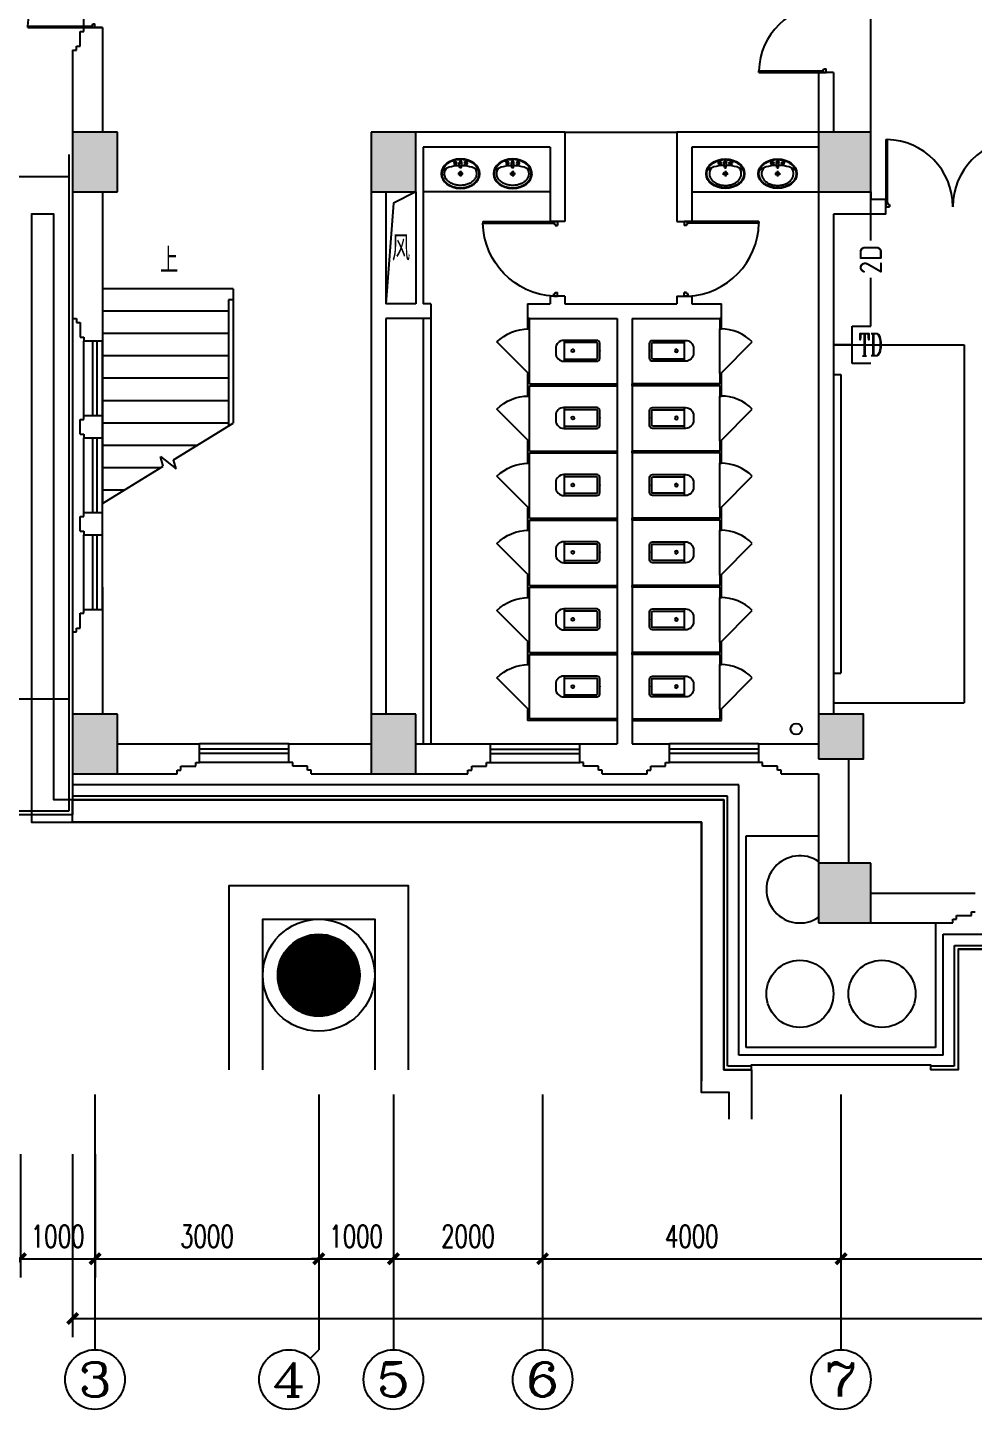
# Model space of a CAD drawing. Extents: x 190999 to 834799, y -200814 to 215286.
# Drawn here: x 328808 to 341487, y 115067 to 133586 of the extents above; entities that cross this region are included whole.
import ezdxf
from ezdxf.enums import TextEntityAlignment as Align

# ---------------------------------------------------------------- set-up
doc = ezdxf.new("R2010")
doc.units = 0
doc.header["$LTSCALE"] = 1000
doc.header["$MEASUREMENT"] = 0
for name, color, linetype in [('00-EQUIP', 3, 'Continuous'), ('00-SIG_TEXT', 7, 'Continuous'), ('00-WIRE-4', 6, 'Continuous'), ('A-卫生间', 250, 'Continuous'), ('A-墙线', 2, 'Continuous'), ('A-外包装修', 250, 'Continuous'), ('A-外窗', 145, 'Continuous'), ('A-家具', 250, 'Continuous'), ('A-门', 167, 'Continuous'), ('AXIS', 3, 'Continuous'), ('AXIS_TEXT', 7, 'Continuous'), ('COLUMN', 2, 'Continuous'), ('DIM_SYMB', 3, 'Continuous'), ('PUB_HATCH', 250, 'Continuous'), ('PUB_TEXT', 7, 'Continuous'), ('STAIR', 5, 'Continuous'), ('屋面排水', 7, 'Continuous'), ('房间名称', 7, 'Continuous'), ('洞口线', 177, 'Continuous'), ('雨水管', 3, 'Continuous')]:
    doc.layers.add(name, color=color, linetype=linetype)
doc.styles.add('-GBCBIGGBENOR', font='GBENOR.shx', dxfattribs={"bigfont": 'GBCBIG.shx'})
doc.styles.add('_COMPLEX', font='COMPLEX.shx', dxfattribs={"width": 0.5})
doc.styles.add('_TCH_AXIS', font='COMPLEX', dxfattribs={"bigfont": 'GBCBIG'})
doc.styles.add('_TCH_DIM', font='SIMPLEX', dxfattribs={"bigfont": 'GBCBIG'})
doc.styles.add('COMPLEX', font='COMPLEX')
doc.styles.add('DIM_FONT', font='SIMPLEX', dxfattribs={"width": 0.7, "bigfont": 'GBCBIG'})
doc.styles.get("Standard").update_dxf_attribs({"font": 'simhei.ttf'})
doc.dimstyles.new('DIMN', dxfattribs={"dimtxt": 300, "dimasz": 100, "dimexe": 250, "dimexo": 300, "dimgap": 150, "dimtad": 1, "dimdec": 0, "dimzin": 0, "dimdsep": 46, "dimtxsty": 'DIM_FONT', "dimblk": 'ARCHTICK', "dimcen": 0.09, "dimclrt": 7, "dimazin": 2, "dimtfac": 1, "dimtdec": 0, "dimtix": 1, "dimtmove": 2, "dimatfit": 3, "dimfxl": 0, "dimtolj": 1, "dimtzin": 0, "dimarcsym": 0})

# ---------------------------------------------------------------- blocks, each defined once
blk = doc.blocks.new('m1800')
at = {"layer": 'A-墙线'}
for p, q in [((-900, -100), (-900, 100)), ((900, -100), (900, 100))]:
    blk.add_line(p, q, dxfattribs=at)
at = {"layer": 'A-门'}
for p, q in [((-900, 900), (-900, 0)), ((-900, 900), (-880, 900)), ((-880, 900), (-880, 50)), ((880, 900), (880, 50)), ((900, 900), (880, 900)), ((900, 900), (900, 0)), ((-900, 50), (-870, 50)), ((-900, 0), (-850, 0)), ((-870, 50), (-870, 30)), ((-870, 30), (-850, 30)), ((-850, 30), (-850, 0)), ((850, 30), (850, 0)), ((870, 30), (850, 30)), ((900, 0), (850, 0)), ((870, 50), (870, 30)), ((900, 50), (870, 50))]:
    blk.add_line(p, q, dxfattribs=at)
for centre, start, end in [((-900, 0), 0, 88.7267), ((900, 0), 91.2733, 180)]:
    blk.add_arc(centre, 900, start, end, dxfattribs=at)
blk = doc.blocks.new('手盆')
at = {"layer": 'A-卫生间'}
for p, q in [((113, 12), (46, 16)), ((160, 0), (235, 0)), ((198, -37), (198, 38)), ((113, -11), (46, -16))]:
    blk.add_line(p, q, dxfattribs=at)
for centre, major_axis, ratio, start_param, end_param in [((198, 0), (0, 259), 0.763797, 3.141593, 9.424778), ((194, 0), (0, 259), 0.413212, 0.351725, 1.519021), ((106, 0), (0, 13.9), 0.9, 3.760941, 5.663837), ((194, 0), (0, 259), 0.413212, 1.620217, 2.789865)]:
    blk.add_ellipse(centre, major_axis=major_axis, ratio=ratio, start_param=start_param, end_param=end_param, dxfattribs=at)
for centre, major_axis in [((46, 0), (0, 15.8)), ((56, 71), (0, 20.6)), ((56, 71), (0, 15.6)), ((198, 0), (0, 23.4)), ((56, -71), (0, 20.6)), ((56, -71), (0, 15.6))]:
    blk.add_ellipse(centre, major_axis=major_axis, ratio=0.9, dxfattribs=at)
for points, knots in [([(198, -249), (204, -249), (211, -249), (228, -246), (239, -243), (260, -236), (270, -231), (290, -218), (299, -211), (317, -194), (325, -185), (340, -164), (347, -153), (360, -129), (365, -116), (374, -90), (378, -76), (383, -48), (385, -34), (387, -5), (387, 9), (385, 38), (383, 52), (377, 80), (373, 94), (364, 120), (358, 133), (345, 156), (338, 167), (323, 187), (314, 197), (296, 213), (287, 220), (267, 232), (257, 237), (236, 244), (225, 247), (204, 249), (193, 249), (171, 247), (161, 245), (140, 237), (129, 232), (110, 221), (100, 213), (82, 197), (74, 188), (58, 168), (51, 157), (38, 133), (32, 121), (23, 95), (19, 81), (13, 53), (11, 39), (9, 10), (9, -4), (10, -33), (12, -47), (18, -75), (21, -89), (30, -115), (36, -128), (48, -152), (55, -163), (70, -184), (78, -193), (96, -210), (105, -218), (125, -230), (135, -235), (156, -243), (167, -246), (184, -249), (191, -249), (198, -249)], [0, 0, 0, 0, 0.105369, 0.105369, 0.278747, 0.278747, 0.452125, 0.452125, 0.625504, 0.625504, 0.798882, 0.798882, 0.97226, 0.97226, 1.145639, 1.145639, 1.319017, 1.319017, 1.492395, 1.492395, 1.665774, 1.665774, 1.839152, 1.839152, 2.01253, 2.01253, 2.185909, 2.185909, 2.359287, 2.359287, 2.532665, 2.532665, 2.706044, 2.706044, 2.879422, 2.879422, 3.0528, 3.0528, 3.226179, 3.226179, 3.399557, 3.399557, 3.572935, 3.572935, 3.746313, 3.746313, 3.919692, 3.919692, 4.09307, 4.09307, 4.266448, 4.266448, 4.439827, 4.439827, 4.613205, 4.613205, 4.786583, 4.786583, 4.959962, 4.959962, 5.13334, 5.13334, 5.306718, 5.306718, 5.480097, 5.480097, 5.653475, 5.653475, 5.826853, 5.826853, 6.000232, 6.000232, 6.17361, 6.17361, 6.283185, 6.283185, 6.283185, 6.283185]), ([(119, -185), (121, -187), (123, -188), (130, -193), (135, -196), (146, -202), (152, -205), (163, -209), (169, -210), (180, -213), (186, -214), (194, -214), (196, -214), (198, -214), (204, -214), (209, -214), (222, -212), (229, -210), (241, -206), (245, -204), (254, -200), (259, -197), (269, -191), (275, -187), (286, -178), (291, -173), (300, -162), (304, -158), (314, -145), (319, -137), (327, -123), (329, -118), (334, -107), (336, -101), (341, -89), (343, -83), (346, -71), (348, -64), (351, -49), (352, -40), (354, -22), (355, -13), (355, 5), (355, 14), (354, 32), (352, 41), (349, 58), (348, 66), (343, 81), (341, 89), (335, 104), (332, 111), (326, 125), (322, 132), (314, 144), (310, 150), (301, 162), (296, 167), (287, 177), (281, 181), (272, 189), (267, 192), (256, 199), (250, 202), (238, 207), (233, 209), (223, 211), (217, 212), (205, 214), (198, 214), (186, 213), (181, 213), (171, 211), (166, 210), (151, 205), (141, 200), (128, 191), (123, 188), (119, 185)], [5.740897, 5.740897, 5.740897, 5.740897, 5.780874, 5.780874, 5.896829, 5.896829, 6.012784, 6.012784, 6.128739, 6.128739, 6.240697, 6.240697, 6.283185, 6.283185, 6.283185, 6.399826, 6.399826, 6.5409, 6.5409, 6.634, 6.634, 6.7271, 6.7271, 6.852188, 6.852188, 6.977276, 6.977276, 7.077377, 7.077377, 7.229977, 7.229977, 7.317389, 7.317389, 7.404801, 7.404801, 7.497094, 7.497094, 7.589386, 7.589386, 7.712334, 7.712334, 7.835281, 7.835281, 7.958228, 7.958228, 8.081175, 8.081175, 8.194983, 8.194983, 8.30879, 8.30879, 8.422598, 8.422598, 8.537599, 8.537599, 8.6526, 8.6526, 8.767602, 8.767602, 8.884432, 8.884432, 8.982435, 8.982435, 9.119467, 9.119467, 9.224191, 9.224191, 9.328914, 9.328914, 9.470087, 9.470087, 9.571187, 9.571187, 9.672288, 9.672288, 9.874489, 9.874489, 9.967059, 9.967059, 9.967059, 9.967059])]:
    blk.add_open_spline(points, degree=3, knots=knots, dxfattribs=at)
blk.add_point((46, 0), dxfattribs=at)
blk = doc.blocks.new('m1000')
at = {"layer": 'A-墙线'}
for p, q in [((0, 0), (0, 200)), ((1000, 0), (1000, 200))]:
    blk.add_line(p, q, dxfattribs=at)
at = {"layer": 'A-门'}
for p, q in [((0, 1100), (0, 100)), ((0, 1100), (20, 1100)), ((20, 1100), (20, 150)), ((0, 150), (30, 150)), ((0, 100), (50, 100)), ((30, 150), (30, 130)), ((30, 130), (50, 130)), ((50, 130), (50, 100)), ((950, 130), (950, 100)), ((970, 130), (950, 130)), ((1000, 100), (950, 100)), ((970, 150), (970, 130)), ((1000, 150), (970, 150)), ((1000, 150), (1000, 100))]:
    blk.add_line(p, q, dxfattribs=at)
blk.add_arc((0, 100), 1000, 2.866, 88.854, dxfattribs=at)
blk = doc.blocks.new('_ArchTick')
at = {"const_width": 0.5}
blk.add_lwpolyline([(-0.7, -0.7), (0.7, 0.7)], dxfattribs=at)
blk = doc.blocks.new('*D112')
at = {"layer": 'AXIS', "color": 0, "lineweight": -2}
for p, q in [((328711, 118486), (328711, 116836)), ((329712, 118486), (329712, 116836)), ((328711, 117086), (329712, 117086))]:
    blk.add_line(p, q, dxfattribs=at)
at = {"layer": 'Defpoints', "color": 0}
for p in [(328711, 118786), (329712, 118786), (329712, 117086)]:
    blk.add_point(p, dxfattribs=at)
at = {"layer": 'AXIS', "color": 0, "lineweight": -2, "xscale": 100, "yscale": 100, "zscale": 100, "rotation": 180}
blk.add_blockref('_ArchTick', (328711, 117086), dxfattribs=at)
at = {"layer": 'AXIS', "color": 0, "lineweight": -2, "xscale": 100, "yscale": 100, "zscale": 100}
blk.add_blockref('_ArchTick', (329712, 117086), dxfattribs=at)
at = {"layer": 'AXIS', "color": 7, "insert": (329211, 117386), "char_height": 300, "attachment_point": 5, "style": 'DIM_FONT'}
blk.add_mtext('\\A1;1000', dxfattribs=at)
blk = doc.blocks.new('*D113')
at = {"layer": 'AXIS', "color": 0, "lineweight": -2}
for p, q in [((329712, 118486), (329712, 116836)), ((332712, 118486), (332712, 116836)), ((329712, 117086), (332712, 117086))]:
    blk.add_line(p, q, dxfattribs=at)
at = {"layer": 'Defpoints', "color": 0}
for p in [(329712, 118786), (332712, 118786), (332712, 117086)]:
    blk.add_point(p, dxfattribs=at)
at = {"layer": 'AXIS', "color": 0, "lineweight": -2, "xscale": 100, "yscale": 100, "zscale": 100, "rotation": 180}
blk.add_blockref('_ArchTick', (329712, 117086), dxfattribs=at)
at = {"layer": 'AXIS', "color": 0, "lineweight": -2, "xscale": 100, "yscale": 100, "zscale": 100}
blk.add_blockref('_ArchTick', (332712, 117086), dxfattribs=at)
at = {"layer": 'AXIS', "color": 7, "insert": (331212, 117386), "char_height": 300, "attachment_point": 5, "style": 'DIM_FONT'}
blk.add_mtext('\\A1;3000', dxfattribs=at)
blk = doc.blocks.new('*D114')
at = {"layer": 'AXIS', "color": 0, "lineweight": -2}
for p, q in [((332712, 118486), (332712, 116836)), ((333712, 118486), (333712, 116836)), ((332712, 117086), (332612, 117086)), ((332712, 117086), (333712, 117086)), ((333712, 117086), (333812, 117086))]:
    blk.add_line(p, q, dxfattribs=at)
at = {"layer": 'Defpoints', "color": 0}
for p in [(332712, 118786), (333712, 118786), (333712, 117086)]:
    blk.add_point(p, dxfattribs=at)
at = {"layer": 'AXIS', "color": 0, "lineweight": -2, "xscale": 100, "yscale": 100, "zscale": 100}
blk.add_blockref('_ArchTick', (332712, 117086), dxfattribs=at)
at = {"layer": 'AXIS', "color": 0, "lineweight": -2, "xscale": 100, "yscale": 100, "zscale": 100, "rotation": 180}
blk.add_blockref('_ArchTick', (333712, 117086), dxfattribs=at)
at = {"layer": 'AXIS', "color": 7, "insert": (333212, 117386), "char_height": 300, "attachment_point": 5, "style": 'DIM_FONT'}
blk.add_mtext('\\A1;1000', dxfattribs=at)
blk = doc.blocks.new('*D115')
at = {"layer": 'AXIS', "color": 0, "lineweight": -2}
for p, q in [((333712, 118486), (333712, 116836)), ((335712, 118486), (335712, 116836)), ((333712, 117086), (335712, 117086))]:
    blk.add_line(p, q, dxfattribs=at)
at = {"layer": 'Defpoints', "color": 0}
for p in [(333712, 118786), (335712, 118786), (335712, 117086)]:
    blk.add_point(p, dxfattribs=at)
at = {"layer": 'AXIS', "color": 0, "lineweight": -2, "xscale": 100, "yscale": 100, "zscale": 100, "rotation": 180}
blk.add_blockref('_ArchTick', (333712, 117086), dxfattribs=at)
at = {"layer": 'AXIS', "color": 0, "lineweight": -2, "xscale": 100, "yscale": 100, "zscale": 100}
blk.add_blockref('_ArchTick', (335712, 117086), dxfattribs=at)
at = {"layer": 'AXIS', "color": 7, "insert": (334712, 117386), "char_height": 300, "attachment_point": 5, "style": 'DIM_FONT'}
blk.add_mtext('\\A1;2000', dxfattribs=at)
blk = doc.blocks.new('*D116')
at = {"layer": 'AXIS', "color": 0, "lineweight": -2}
for p, q in [((335712, 118486), (335712, 116836)), ((339712, 118486), (339712, 116836)), ((335712, 117086), (339712, 117086))]:
    blk.add_line(p, q, dxfattribs=at)
at = {"layer": 'Defpoints', "color": 0}
for p in [(335712, 118786), (339712, 118786), (339712, 117086)]:
    blk.add_point(p, dxfattribs=at)
at = {"layer": 'AXIS', "color": 0, "lineweight": -2, "xscale": 100, "yscale": 100, "zscale": 100, "rotation": 180}
blk.add_blockref('_ArchTick', (335712, 117086), dxfattribs=at)
at = {"layer": 'AXIS', "color": 0, "lineweight": -2, "xscale": 100, "yscale": 100, "zscale": 100}
blk.add_blockref('_ArchTick', (339712, 117086), dxfattribs=at)
at = {"layer": 'AXIS', "color": 7, "insert": (337712, 117386), "char_height": 300, "attachment_point": 5, "style": 'DIM_FONT'}
blk.add_mtext('\\A1;4000', dxfattribs=at)
blk = doc.blocks.new('*D117')
at = {"layer": 'AXIS', "color": 0, "lineweight": -2}
for p, q in [((339712, 118486), (339712, 116836)), ((347712, 118486), (347712, 116836)), ((339712, 117086), (347712, 117086))]:
    blk.add_line(p, q, dxfattribs=at)
at = {"layer": 'Defpoints', "color": 0}
for p in [(339712, 118786), (347712, 118786), (347712, 117086)]:
    blk.add_point(p, dxfattribs=at)
at = {"layer": 'AXIS', "color": 0, "lineweight": -2, "xscale": 100, "yscale": 100, "zscale": 100, "rotation": 180}
blk.add_blockref('_ArchTick', (339712, 117086), dxfattribs=at)
at = {"layer": 'AXIS', "color": 0, "lineweight": -2, "xscale": 100, "yscale": 100, "zscale": 100}
blk.add_blockref('_ArchTick', (347712, 117086), dxfattribs=at)
at = {"layer": 'AXIS', "color": 7, "insert": (343712, 117386), "char_height": 300, "attachment_point": 5, "style": 'DIM_FONT'}
blk.add_mtext('\\A1;8000', dxfattribs=at)
blk = doc.blocks.new('*D126')
at = {"layer": 'AXIS', "color": 0, "lineweight": -2}
for p, q in [((329412, 118486), (329412, 116036)), ((402712, 118486), (402712, 116036)), ((329412, 116286), (402712, 116286))]:
    blk.add_line(p, q, dxfattribs=at)
at = {"layer": 'Defpoints', "color": 0}
for p in [(329412, 118786), (402712, 118786), (402712, 116286)]:
    blk.add_point(p, dxfattribs=at)
at = {"layer": 'AXIS', "color": 0, "lineweight": -2, "xscale": 100, "yscale": 100, "zscale": 100, "rotation": 180}
blk.add_blockref('_ArchTick', (329412, 116286), dxfattribs=at)
at = {"layer": 'AXIS', "color": 0, "lineweight": -2, "xscale": 100, "yscale": 100, "zscale": 100}
blk.add_blockref('_ArchTick', (402712, 116286), dxfattribs=at)
at = {"layer": 'AXIS', "color": 7, "insert": (366062, 116586), "char_height": 300, "attachment_point": 5, "style": 'DIM_FONT'}
blk.add_mtext('\\A1;73300', dxfattribs=at)
blk = doc.blocks.new('_YZH')
blk.add_circle((0, 0), 0.5)
at = {"layer": 'PUB_HATCH', "const_width": 0.5}
blk.add_lwpolyline([(-0.25, 0, 1), (0.25, 0, 1)], format="xyb", close=True, dxfattribs=at)
blk = doc.blocks.new('_FZH')
blk.add_lwpolyline([(-0.5, -0.5), (0.5, -0.5), (0.5, 0.5), (-0.5, 0.5)], close=True)
at = {"layer": 'PUB_HATCH'}
blk.add_solid([(-0.5, -0.5), (0.5, -0.5), (-0.5, 0.5), (0.5, 0.5)], dxfattribs=at)
blk = doc.blocks.new('_AXISO')
blk.add_circle((0, 0), 0.5)
at = {"layer": 'AXIS_TEXT', "style": 'COMPLEX', "width": 1.041667}
blk.add_attdef('A', text='', height=0.56, dxfattribs=at).set_placement((-0.25, -0.28), (0.25, -0.28), align=Align.FIT)
blk = doc.blocks.new('$lvtry$00000200')
for p, q in [((-140, -40, 0), (-140, -480, 0)), ((-110, -40, 0), (-110, -470, 0)), ((100, 0, 0), (-100, 0, 0)), ((100, -30, 0), (-100, -30, 0)), ((110, -470, 0), (110, -40, 0)), ((140, -480, 0), (140, -40, 0)), ((140, -470, 0), (-140, -470, 0)), ((-30, -590, 0), (30, -590, 0))]:
    blk.add_line(p, q)
blk.add_circle((0, -359, 0), 20)
for centre, radius, start, end in [((-100, -40, 0), 40, 90, 180), ((-100, -40, 0), 10, 90, 180), ((100, -40, 0), 40, 0, 90), ((100, -40, 0), 10, 0, 90), ((-30, -480, 0), 110, 180, 270), ((30, -480, 0), 110, 270, 0)]:
    blk.add_arc(centre, radius, start, end)
blk.add_point((0, 0))
blk = doc.blocks.new('$DorLib2D$00000114')
at = {"color": 0}
blk.add_line((0.5, 0), (-0.207, 0.707), dxfattribs=at)
blk.add_arc((0.5, 0), 1, 135, 180, dxfattribs=at)
blk = doc.blocks.new('_LINKPT1')
at = {"color": 0}
blk.add_line((0, 0), (0, 0), dxfattribs=at)
blk = doc.blocks.new('IO37IMB6')
for p, q in [((-0.5, 0.499), (-0.5, 0.999)), ((0.5, 0.999), (0.5, 0.499)), ((0.5, 0.499), (-0.5, 0.499)), ((0, 0.5), (0, 0))]:
    blk.add_line(p, q)
at = {"xscale": 0.002, "yscale": 0.002, "zscale": 0.002}
for p in [(0, 1.384), (-0.5, 0.499), (0.5, 0.499), (0, 0)]:
    blk.add_blockref('_LINKPT1', p, dxfattribs=at)
at = {"style": '_COMPLEX', "width": 0.6, "flags": 8}
blk.add_attdef('$TEXT$', text='', height=0.6, dxfattribs=at).set_placement((0, 1), align=Align.MIDDLE_CENTER)
at = {"flags": 9}
blk.add_attdef('A', (0, 0), '', height=0.00002, dxfattribs=at)

msp = doc.modelspace()

# ---------------------------------------------------------------- hatches: boundary and pattern name
at = {"layer": 'PUB_HATCH'}
for points in [[(330011.6, 131386.5), (330011.6, 132186.5), (329411.6, 132186.5), (329411.6, 131386.5)], [(334011.6, 131386.5), (334011.6, 132186.5), (333411.6, 132186.5), (333411.6, 131386.5)], [(340111.6, 131386.5), (340111.6, 132186.5), (339411.6, 132186.5), (339411.6, 131386.5)], [(330011.6, 123586.5), (330011.6, 124386.5), (329411.6, 124386.5), (329411.6, 123586.5)], [(334011.6, 123586.5), (334011.6, 124386.5), (333411.6, 124386.5), (333411.6, 123586.5)], [(340111.6, 121586.5), (340111.6, 122386.5), (339411.6, 122386.5), (339411.6, 121586.5)]]:
    msp.add_hatch(color=256, dxfattribs=at).paths.add_polyline_path(points)

# ---------------------------------------------------------------- linework, layer by layer
at = {"layer": '00-WIRE-4'}
for p, q in [((340111.1, 130732.1), (340111.1, 135186.5)), ((340111.1, 129586.5), (340111.1, 130231.5))]:
    msp.add_line(p, q, dxfattribs=at)
at = {"layer": 'A-卫生间'}
for p, q in [((336011.6, 132186.5), (337511.6, 132186.5)), ((335811.6, 131386.5), (334111.6, 131386.5)), ((337711.6, 131386.5), (339411.6, 131386.5)), ((334111.6, 129686.5), (334111.6, 123986.5)), ((334211.6, 129686.5), (334211.6, 123986.5)), ((335511.6, 129686.5), (335511.6, 129549)), ((335536.6, 129686.5), (335511.6, 129686.5)), ((335536.6, 129549), (335536.6, 129686.5)), ((338086.6, 129686.5), (338086.6, 129549)), ((338111.6, 129686.5), (338086.6, 129686.5)), ((338111.6, 129549), (338111.6, 129686.5)), ((335511.6, 129549), (335536.6, 129549)), ((338086.6, 129549), (338111.6, 129549)), ((335536.6, 128949), (335511.6, 128949)), ((335511.6, 128949), (335511.6, 128786.5)), ((335536.6, 128811.5), (335536.6, 128949)), ((338111.6, 128949), (338086.6, 128949)), ((338086.6, 128949), (338086.6, 128811.5)), ((338111.6, 128786.5), (338111.6, 128949)), ((335511.6, 128786.5), (335511.6, 128649)), ((335536.6, 128811.5), (336711.6, 128811.5)), ((335536.6, 128649), (335536.6, 128786.5)), ((335536.6, 128786.5), (336711.6, 128786.5)), ((336711.6, 128811.5), (336711.6, 128786.5)), ((338086.6, 128811.5), (336911.6, 128811.5)), ((336911.6, 128786.5), (336911.6, 128811.5)), ((338086.6, 128786.5), (336911.6, 128786.5)), ((338086.6, 128786.5), (338086.6, 128649)), ((338111.6, 128649), (338111.6, 128786.5)), ((335511.6, 128649), (335536.6, 128649)), ((338086.6, 128649), (338111.6, 128649)), ((335536.6, 128049), (335511.6, 128049)), ((335511.6, 128049), (335511.6, 127886.5)), ((335536.6, 127911.5), (335536.6, 128049)), ((338111.6, 128049), (338086.6, 128049)), ((338086.6, 128049), (338086.6, 127911.5)), ((338111.6, 127886.5), (338111.6, 128049)), ((335511.6, 127886.5), (335511.6, 127749)), ((335536.6, 127911.5), (336711.6, 127911.5)), ((335536.6, 127749), (335536.6, 127886.5)), ((335536.6, 127886.5), (336711.6, 127886.5)), ((336711.6, 127911.5), (336711.6, 127886.5)), ((338086.6, 127911.5), (336911.6, 127911.5)), ((336911.6, 127886.5), (336911.6, 127911.5)), ((338086.6, 127886.5), (336911.6, 127886.5)), ((338086.6, 127886.5), (338086.6, 127749)), ((338111.6, 127749), (338111.6, 127886.5)), ((335511.6, 127749), (335536.6, 127749)), ((338086.6, 127749), (338111.6, 127749)), ((335536.6, 127149), (335511.6, 127149)), ((335511.6, 127149), (335511.6, 126986.5)), ((335536.6, 127011.5), (335536.6, 127149)), ((338111.6, 127149), (338086.6, 127149)), ((338086.6, 127149), (338086.6, 127011.5)), ((338111.6, 126986.5), (338111.6, 127149)), ((335511.6, 126986.5), (335511.6, 126849)), ((335536.6, 127011.5), (336711.6, 127011.5)), ((335536.6, 126986.5), (336711.6, 126986.5)), ((335536.6, 126849), (335536.6, 126986.5)), ((336711.6, 127011.5), (336711.6, 126986.5)), ((338086.6, 127011.5), (336911.6, 127011.5)), ((336911.6, 126986.5), (336911.6, 127011.5)), ((338086.6, 126986.5), (336911.6, 126986.5)), ((338086.6, 126986.5), (338086.6, 126849)), ((338111.6, 126849), (338111.6, 126986.5)), ((335511.6, 126849), (335536.6, 126849)), ((338086.6, 126849), (338111.6, 126849)), ((335536.6, 126249), (335511.6, 126249)), ((335511.6, 126249), (335511.6, 126086.5)), ((335536.6, 126111.5), (335536.6, 126249)), ((338111.6, 126249), (338086.6, 126249)), ((338086.6, 126249), (338086.6, 126111.5)), ((338111.6, 126086.5), (338111.6, 126249)), ((335511.6, 126086.5), (335511.6, 125949)), ((335511.6, 125949), (335536.6, 125949)), ((335536.6, 126111.5), (336711.6, 126111.5)), ((335536.6, 126086.5), (336711.6, 126086.5)), ((335536.6, 125949), (335536.6, 126086.5)), ((336711.6, 126111.5), (336711.6, 126086.5)), ((338086.6, 126111.5), (336911.6, 126111.5)), ((336911.6, 126086.5), (336911.6, 126111.5)), ((338086.6, 126086.5), (336911.6, 126086.5)), ((338086.6, 126086.5), (338086.6, 125949)), ((338086.6, 125949), (338111.6, 125949)), ((338111.6, 125949), (338111.6, 126086.5)), ((335536.6, 125349), (335511.6, 125349)), ((335511.6, 125349), (335511.6, 125186.5)), ((335536.6, 125211.5), (335536.6, 125349)), ((335536.6, 125211.5), (336711.6, 125211.5)), ((336711.6, 125211.5), (336711.6, 125186.5)), ((338086.6, 125211.5), (336911.6, 125211.5)), ((336911.6, 125186.5), (336911.6, 125211.5)), ((338111.6, 125349), (338086.6, 125349)), ((338086.6, 125349), (338086.6, 125211.5)), ((338111.6, 125186.5), (338111.6, 125349)), ((335511.6, 125186.5), (335511.6, 125049)), ((335511.6, 125049), (335536.6, 125049)), ((335536.6, 125049), (335536.6, 125186.5)), ((335536.6, 125186.5), (336711.6, 125186.5)), ((338086.6, 125186.5), (336911.6, 125186.5)), ((338086.6, 125186.5), (338086.6, 125049)), ((338086.6, 125049), (338111.6, 125049)), ((338111.6, 125049), (338111.6, 125186.5)), ((335536.6, 124449), (335511.6, 124449)), ((335511.6, 124449), (335511.6, 124299)), ((335536.6, 124324), (335536.6, 124449)), ((338111.6, 124449), (338086.6, 124449)), ((338086.6, 124449), (338086.6, 124324)), ((338111.6, 124299), (338111.6, 124449)), ((336711.6, 124299), (335511.6, 124299)), ((336711.6, 124324), (335536.6, 124324)), ((336711.6, 124299), (336711.6, 124324)), ((336911.6, 124324), (338086.6, 124324)), ((336911.6, 124324), (336911.6, 124299)), ((336911.6, 124299), (338111.6, 124299))]:
    msp.add_line(p, q, dxfattribs=at)
at = {"layer": 'A-墙线'}
for p, q in [((329511.6, 133536.5), (329561.6, 133536.5)), ((329511.6, 133336.5), (329511.6, 133536.5)), ((329561.6, 133536.5), (329561.6, 133586.5)), ((329561.6, 133586.5), (329811.6, 133586.5)), ((329811.6, 133586.5), (329811.6, 132186.5)), ((329411.6, 133286.5), (329411.6, 132186.5)), ((329411.6, 133286.5), (329461.6, 133286.5)), ((329461.6, 133336.5), (329511.6, 133336.5)), ((329461.6, 133286.5), (329461.6, 133336.5)), ((339411.6, 132986.3), (339411.6, 132186.5)), ((339611.6, 132986.3), (339611.6, 132186.5)), ((336011.6, 132186.5), (334011.6, 132186.5)), ((336011.6, 132186.5), (336011.6, 130986.5)), ((337511.6, 132186.5), (337511.6, 130986.5)), ((339411.6, 132186.5), (337511.6, 132186.5)), ((335811.6, 131986.5), (334111.6, 131986.5)), ((334111.6, 131986.5), (334111.6, 129886.5)), ((335811.6, 131986.5), (335811.6, 130986.5)), ((337711.6, 131986.5), (337711.6, 130986.5)), ((339411.6, 131986.5), (337711.6, 131986.5)), ((329411.6, 131486.5), (329411.6, 129686.5)), ((329811.6, 131386.5), (329811.6, 129386.5)), ((333411.6, 131386.5), (333411.6, 124386.5)), ((333611.6, 131386.5), (333611.6, 129886.5)), ((334011.6, 131386.5), (334011.6, 129886.5)), ((339411.6, 131386.5), (339411.6, 124086.5)), ((340111.6, 131386.5), (340111.6, 131286.5)), ((340111.6, 131286.5), (340311.6, 131286.5)), ((339611.6, 131086.5), (339611.6, 124386.5)), ((340311.6, 131086.5), (339611.6, 131086.5)), ((334011.6, 129886.5), (333611.6, 129886.5)), ((334211.6, 129886.5), (334111.6, 129886.5)), ((334211.6, 129886.5), (334211.6, 129686.5)), ((335511.6, 129886.5), (335511.6, 129686.5)), ((335511.6, 129886.5), (335811.6, 129886.5)), ((335811.6, 129986.5), (335811.6, 129886.5)), ((336011.6, 129986.5), (336011.6, 129886.5)), ((336011.6, 129886.5), (337511.6, 129886.5)), ((337511.6, 129986.5), (337511.6, 129886.5)), ((337711.6, 129986.5), (337711.6, 129886.5)), ((337711.6, 129886.5), (338111.6, 129886.5)), ((338111.6, 129686.5), (338111.6, 129886.5)), ((329411.6, 129686.5), (329461.6, 129686.5)), ((329461.6, 129686.5), (329461.6, 129636.5)), ((329461.6, 129636.5), (329511.6, 129636.5)), ((329511.6, 129636.5), (329511.6, 129436.5)), ((333611.6, 129686.5), (333611.6, 124386.5)), ((334211.6, 129686.5), (333611.6, 129686.5)), ((335511.6, 129686.5), (336711.6, 129686.5)), ((336711.6, 129686.5), (336711.6, 123986.5)), ((336911.6, 129686.5), (336911.6, 123986.5)), ((336911.6, 129686.5), (338111.6, 129686.5)), ((329511.6, 129436.5), (329561.6, 129436.5)), ((329561.6, 129436.5), (329561.6, 129386.5)), ((329561.6, 129386.5), (329811.6, 129386.5)), ((329561.6, 128336.5), (329561.6, 128386.5)), ((329561.6, 128386.5), (329811.6, 128386.5)), ((329811.6, 128086.5), (329811.6, 128386.5)), ((329511.6, 128136.5), (329511.6, 128336.5)), ((329511.6, 128336.5), (329561.6, 128336.5)), ((329511.6, 128136.5), (329561.6, 128136.5)), ((329561.6, 128136.5), (329561.6, 128086.5)), ((329561.6, 128086.5), (329811.6, 128086.5)), ((329561.6, 127036.5), (329561.6, 127086.5)), ((329561.6, 127086.5), (329811.6, 127086.5)), ((329811.6, 126786.5), (329811.6, 127086.5)), ((329511.6, 126836.5), (329511.6, 127036.5)), ((329511.6, 127036.5), (329561.6, 127036.5)), ((329511.6, 126836.5), (329561.6, 126836.5)), ((329561.6, 126836.5), (329561.6, 126786.5)), ((329561.6, 126786.5), (329811.6, 126786.5)), ((329811.6, 126086.5), (329811.6, 124386.5)), ((329561.6, 125736.5), (329561.6, 125786.5)), ((329561.6, 125786.5), (329811.6, 125786.5)), ((329511.6, 125736.5), (329561.6, 125736.5)), ((329511.6, 125536.5), (329511.6, 125736.5)), ((329411.6, 125486.5), (329411.6, 124386.5)), ((329411.6, 125486.5), (329461.6, 125486.5)), ((329461.6, 125536.5), (329511.6, 125536.5)), ((329461.6, 125486.5), (329461.6, 125536.5)), ((330011.6, 123986.5), (331111.6, 123986.5)), ((331111.6, 123736.5), (331111.6, 123986.5)), ((332311.6, 123986.5), (333411.6, 123986.5)), ((332311.6, 123736.5), (332311.6, 123986.5)), ((334011.6, 123986.5), (335011.6, 123986.5)), ((335011.6, 123736.5), (335011.6, 123986.5)), ((336211.6, 123986.5), (336711.6, 123986.5)), ((336211.6, 123736.5), (336211.6, 123986.5)), ((336911.6, 123986.5), (337411.6, 123986.5)), ((337411.6, 123736.5), (337411.6, 123986.5)), ((338611.6, 123736.5), (338611.6, 123986.5)), ((338611.6, 123986.5), (339411.6, 123986.5)), ((331061.6, 123736.5), (331111.6, 123736.5)), ((331061.6, 123686.5), (331061.6, 123736.5)), ((332361.6, 123736.5), (332311.6, 123736.5)), ((332361.6, 123686.5), (332361.6, 123736.5)), ((334961.6, 123736.5), (335011.6, 123736.5)), ((334961.6, 123686.5), (334961.6, 123736.5)), ((336261.6, 123736.5), (336211.6, 123736.5)), ((336261.6, 123686.5), (336261.6, 123736.5)), ((337361.6, 123736.5), (337411.6, 123736.5)), ((337361.6, 123686.5), (337361.6, 123736.5)), ((338661.6, 123736.5), (338611.6, 123736.5)), ((338661.6, 123686.5), (338661.6, 123736.5)), ((339811.6, 123786.5), (339811.6, 122386.5)), ((330011.6, 123586.5), (330811.6, 123586.5)), ((330811.6, 123586.5), (330811.6, 123636.5)), ((330811.6, 123636.5), (330861.6, 123636.5)), ((330861.6, 123636.5), (330861.6, 123686.5)), ((330861.6, 123686.5), (331061.6, 123686.5)), ((332561.6, 123686.5), (332361.6, 123686.5)), ((332561.6, 123636.5), (332561.6, 123686.5)), ((332611.6, 123636.5), (332561.6, 123636.5)), ((332611.6, 123586.5), (332611.6, 123636.5)), ((332611.6, 123586.5), (333411.6, 123586.5)), ((334011.6, 123586.5), (334711.6, 123586.5)), ((334711.6, 123586.5), (334711.6, 123636.5)), ((334711.6, 123636.5), (334761.6, 123636.5)), ((334761.6, 123636.5), (334761.6, 123686.5)), ((334761.6, 123686.5), (334961.6, 123686.5)), ((336461.6, 123686.5), (336261.6, 123686.5)), ((336461.6, 123636.5), (336461.6, 123686.5)), ((336511.6, 123636.5), (336461.6, 123636.5)), ((336511.6, 123586.5), (336511.6, 123636.5)), ((336511.6, 123586.5), (337111.6, 123586.5)), ((337111.6, 123586.5), (337111.6, 123636.5)), ((337111.6, 123636.5), (337161.6, 123636.5)), ((337161.6, 123636.5), (337161.6, 123686.5)), ((337161.6, 123686.5), (337361.6, 123686.5)), ((338861.6, 123686.5), (338661.6, 123686.5)), ((338861.6, 123636.5), (338861.6, 123686.5)), ((338911.6, 123636.5), (338861.6, 123636.5)), ((338911.6, 123586.5), (338911.6, 123636.5)), ((338911.6, 123586.5), (339411.6, 123586.5)), ((339411.6, 123586.5), (339411.6, 122386.5)), ((340111.6, 121986.5), (341511.6, 121986.5)), ((341261.6, 121636.5), (341261.6, 121686.5)), ((341261.6, 121686.5), (341461.6, 121686.5)), ((341461.6, 121736.5), (341511.6, 121736.5)), ((341461.6, 121686.5), (341461.6, 121736.5)), ((340111.6, 121586.5), (341211.6, 121586.5)), ((341211.6, 121586.5), (341211.6, 121636.5)), ((341211.6, 121636.5), (341261.6, 121636.5))]:
    msp.add_line(p, q, dxfattribs=at)
at = {"layer": 'A-外包装修'}
for p, q in [((338341.6, 123436.5), (329411.6, 123436.5)), ((338341.6, 119816.5), (338341.6, 123436.5)), ((338191.6, 123286.5), (329411.6, 123286.5)), ((338141.6, 123236.5), (329411.6, 123236.5)), ((338141.6, 123236.5), (338141.6, 119616.5)), ((338191.6, 119666.5), (338191.6, 123286.5)), ((338441.6, 119916.5), (338441.6, 122756.5)), ((338441.6, 122756.5), (339411.6, 122756.5)), ((340981.6, 119916.5), (340981.6, 121586.5)), ((341081.6, 121436.5), (346341.6, 121436.5)), ((341081.6, 119816.5), (341081.6, 121436.5)), ((341231.6, 121286.5), (346191.6, 121286.5)), ((341231.6, 119666.5), (341231.6, 121286.5)), ((341281.6, 121236.5), (346141.6, 121236.5)), ((341281.6, 121236.5), (341281.6, 119616.5)), ((340980.2, 119916.5), (338443, 119916.5)), ((338511.6, 119666.5), (338193, 119666.5)), ((341080.2, 119816.5), (338343, 119816.5)), ((341230.2, 119666.5), (340911.6, 119666.5)), ((338511.6, 119616.5), (338143, 119616.5)), ((341280.2, 119616.5), (340911.6, 119616.5))]:
    msp.add_line(p, q, dxfattribs=at)
for points in [[(331511.6, 119616.5), (331511.6, 122086.5), (333911.6, 122086.5), (333911.6, 119616.5)], [(331961.6, 119616.5), (331961.6, 121636.5), (333461.6, 121636.5), (333461.6, 119616.5)], [(338511.6, 119616.5), (338511.6, 119686.5), (340911.6, 119686.5), (340911.6, 119616.5)]]:
    msp.add_lwpolyline(points, dxfattribs=at)
for centre, radius in [((332711.6, 120886.5), 750), ((339161.6, 120636.5), 450), ((340261.6, 120636.5), 450)]:
    msp.add_circle(centre, radius, dxfattribs=at)
msp.add_arc((339161.6, 122036.5), 450, 56.25101, 303.74899, dxfattribs=at)
at = {"layer": 'A-外窗'}
for p, q in [((329561.6, 128386.5), (329561.6, 129386.5)), ((329681.6, 128386.5), (329681.6, 129386.5)), ((329741.6, 128386.5), (329741.6, 129386.5)), ((329811.6, 128386.5), (329811.6, 129386.5)), ((329561.6, 127086.5), (329561.6, 128086.5)), ((329681.6, 127086.5), (329681.6, 128086.5)), ((329741.6, 127086.5), (329741.6, 128086.5)), ((329811.6, 127086.5), (329811.6, 128086.5)), ((329561.6, 125786.5), (329561.6, 126786.5)), ((329681.6, 125786.5), (329681.6, 126786.5)), ((329741.6, 125786.5), (329741.6, 126786.5)), ((329811.6, 125786.5), (329811.6, 126786.5)), ((332311.6, 123986.5), (331111.6, 123986.5)), ((332311.6, 123916.5), (331111.6, 123916.5)), ((335011.6, 123986.5), (336211.6, 123986.5)), ((335011.6, 123916.5), (336211.6, 123916.5)), ((338611.6, 123986.5), (337411.6, 123986.5)), ((338611.6, 123916.5), (337411.6, 123916.5)), ((332311.6, 123856.5), (331111.6, 123856.5)), ((332311.6, 123736.5), (331111.6, 123736.5)), ((335011.6, 123856.5), (336211.6, 123856.5)), ((335011.6, 123736.5), (336211.6, 123736.5)), ((338611.6, 123856.5), (337411.6, 123856.5)), ((338611.6, 123736.5), (337411.6, 123736.5))]:
    msp.add_line(p, q, dxfattribs=at)
at = {"layer": 'A-家具'}
for p, q in [((339611.6, 129336.5), (341361.6, 129336.5)), ((341361.6, 129336.5), (341361.6, 124536.5)), ((339611.6, 128936.5), (339711.6, 128936.5)), ((339711.6, 128936.5), (339711.6, 124936.5)), ((339611.6, 124936.5), (339711.6, 124936.5)), ((339611.6, 124536.5), (341361.6, 124536.5))]:
    msp.add_line(p, q, dxfattribs=at)
at = {"layer": 'A-门'}
for p, q in [((329561.6, 133586.5), (329561.6, 137186.5)), ((335536.6, 128949), (335536.6, 129549)), ((338086.6, 128949), (338086.6, 129549)), ((335536.6, 128049), (335536.6, 128649)), ((338086.6, 128049), (338086.6, 128649)), ((335536.6, 127149), (335536.6, 127749)), ((338086.6, 127149), (338086.6, 127749)), ((335536.6, 126249), (335536.6, 126849)), ((338086.6, 126249), (338086.6, 126849)), ((335536.6, 125349), (335536.6, 125949)), ((338086.6, 125349), (338086.6, 125949)), ((335536.6, 124449), (335536.6, 125049)), ((338086.6, 124449), (338086.6, 125049))]:
    msp.add_line(p, q, dxfattribs=at)
at = {"layer": 'AXIS'}
for p, q in [((329711.6, 119286.5), (329711.6, 115867.4)), ((332712.1, 119286.5), (332712.1, 115867.4)), ((333711.6, 119286.5), (333711.6, 115867.4)), ((335711.6, 119286.5), (335711.6, 115867.4)), ((339711.6, 119286.5), (339711.6, 115867.4)), ((332594.9, 115750.2), (332712.1, 115867.4))]:
    msp.add_line(p, q, dxfattribs=at)
at = {"layer": 'COLUMN'}
for p, q in [((330011.6, 132186.5), (329411.6, 132186.5)), ((329411.6, 132186.5), (329411.6, 131386.5)), ((330011.6, 131386.5), (330011.6, 132186.5)), ((334011.6, 132186.5), (333411.6, 132186.5)), ((333411.6, 132186.5), (333411.6, 131386.5)), ((334011.6, 131386.5), (334011.6, 132186.5)), ((340111.6, 132186.5), (339411.6, 132186.5)), ((339411.6, 132186.5), (339411.6, 131386.5)), ((340111.6, 131386.5), (340111.6, 132186.5)), ((329411.6, 131386.5), (330011.6, 131386.5)), ((333411.6, 131386.5), (334011.6, 131386.5)), ((339411.6, 131386.5), (340111.6, 131386.5)), ((330011.6, 124386.5), (329411.6, 124386.5)), ((329411.6, 124386.5), (329411.6, 123586.5)), ((330011.6, 123586.5), (330011.6, 124386.5)), ((334011.6, 124386.5), (333411.6, 124386.5)), ((333411.6, 124386.5), (333411.6, 123586.5)), ((334011.6, 123586.5), (334011.6, 124386.5)), ((329411.6, 123586.5), (330011.6, 123586.5)), ((333411.6, 123586.5), (334011.6, 123586.5)), ((340111.6, 122386.5), (339411.6, 122386.5)), ((339411.6, 122386.5), (339411.6, 121586.5)), ((340111.6, 121586.5), (340111.6, 122386.5)), ((339411.6, 121586.5), (340111.6, 121586.5))]:
    msp.add_line(p, q, dxfattribs=at)
at = {"layer": 'DIM_SYMB'}
msp.add_lwpolyline([(330686.6, 130086.5, 0, 0, 0), (330686.6, 128236.5, 80, 0, 0), (330686.6, 127936.5, 0, 0, 0)], format="xyseb", dxfattribs=at)
at = {"layer": 'STAIR'}
for p, q in [((329361.6, 131886.5), (329361.6, 123086.5)), ((329411.6, 131886.5), (329411.6, 123036.5)), ((329361.6, 131586.5), (327861.6, 131586.5)), ((329811.6, 130086.5), (329811.6, 127208.8)), ((331561.6, 130086.5), (329811.6, 130086.5)), ((331561.6, 130086.5), (331561.6, 129936.5)), ((331501.6, 129936.5), (331501.6, 128249.5)), ((331561.6, 129936.5), (331501.6, 129936.5)), ((331561.6, 129936.5), (331561.6, 128286.5)), ((331561.6, 129936.5), (331561.6, 128286.5)), ((331501.6, 129786.5), (329811.6, 129786.5)), ((331501.6, 129486.5), (329811.6, 129486.5)), ((331501.6, 129186.5), (329811.6, 129186.5)), ((331501.6, 128886.5), (329811.6, 128886.5)), ((331501.6, 128586.5), (329811.6, 128586.5)), ((331501.6, 128286.5), (329811.6, 128286.5)), ((330763.1, 127794.7), (331561.6, 128286.5)), ((331074.5, 127986.5), (329811.6, 127986.5)), ((330627.1, 127711), (330588.5, 127840.3)), ((330588.5, 127840.3), (330799.4, 127673.4)), ((330799.4, 127673.4), (330763.1, 127794.7)), ((329811.6, 127208.8), (330627.1, 127711)), ((330587.3, 127686.5), (329811.6, 127686.5)), ((330795.4, 127686.5), (330782.8, 127686.5)), ((330100.2, 127386.5), (329811.6, 127386.5)), ((329361.6, 124586.5), (326261.6, 124586.5)), ((329411.6, 123036.5), (326161.6, 123036.5)), ((329361.6, 123086.5), (326261.6, 123086.5))]:
    msp.add_line(p, q, dxfattribs=at)
at = {"layer": '屋面排水'}
for points in [[(338511.6, 119616.5), (338141.6, 119616.5), (338141.6, 123236.5), (329161.6, 123236.5), (329161.6, 131086.5), (328861.6, 131086.5), (328861.6, 122936.5), (337841.6, 122936.5), (337841.6, 119470.3)], [(338211.6, 118958), (338211.6, 119316.5), (337841.6, 119316.5), (337841.6, 122936.5), (329411.6, 122936.5), (329411.6, 123236.5), (338141.6, 123236.5), (338141.6, 119616.5), (338511.6, 119616.5), (338511.6, 118958)], [(365281.6, 119616.5), (362141.6, 119616.5), (362141.6, 121236.5), (357281.6, 121236.5), (357281.6, 119616.5), (354141.6, 119616.5), (354143, 121236.5), (349281.6, 121236.5), (349281.6, 119616.5), (346141.6, 119616.5), (346141.6, 121236.5), (341281.6, 121236.5), (341281.6, 119616.5), (340911.6, 119616.5)]]:
    msp.add_lwpolyline(points, dxfattribs=at)
at = {"layer": '洞口线'}
msp.add_lwpolyline([(334011.6, 131386.5), (333711.6, 131232.1), (333611.6, 129886.5)], dxfattribs=at)
at = {"layer": '雨水管'}
msp.add_circle((339111.6, 124186.5), 75, dxfattribs=at)

# ---------------------------------------------------------------- block references
at = {"xscale": -1, "rotation": 90}
for p in [(334611.6, 131826.5), (335311.6, 131826.5)]:
    msp.add_blockref('手盆', p, dxfattribs=at)
at = {"rotation": 270}
for p in [(338161.6, 131826.5), (338861.6, 131826.5)]:
    msp.add_blockref('手盆', p, dxfattribs=at)
at = {"layer": '00-EQUIP'}
ref = msp.add_blockref('IO37IMB6', (339611.6, 129336.5), dxfattribs=dict(at, xscale=500, yscale=500, zscale=500, rotation=270))
ref.add_attrib('$TEXT$', 'TD', dxfattribs={"layer": '0', "height": 300, "style": '_COMPLEX', "width": 0.6, "flags": 8}).set_placement((340111.6, 129336.5), align=Align.MIDDLE_CENTER)
at = {"layer": 'A-卫生间', "rotation": 269.9999999989353}
for p in [(336477.3, 129255.2, 0), (336477.3, 128355.2, 0), (336477.3, 127455.2, 0), (336477.3, 126555.2, 0), (336477.3, 125655.2, 0), (336477.3, 124755.2, 0)]:
    msp.add_blockref('$lvtry$00000200', p, dxfattribs=at)
at = {"layer": 'A-卫生间', "yscale": -0.9999999999999998, "rotation": 270.0000000010646}
for p in [(337146, 129255.2, 0), (337146, 128355.2, 0), (337146, 127455.2, 0), (337146, 126555.2, 0), (337146, 125655.2, 0), (337146, 124755.2, 0)]:
    msp.add_blockref('$lvtry$00000200', p, dxfattribs=at)
at = {"layer": 'A-门', "xscale": -1, "rotation": 90}
for name, p in [('m1800', (329711.6, 134486.5)), ('m1000', (336011.6, 130986.5))]:
    msp.add_blockref(name, p, dxfattribs=at)
at = {"layer": 'A-门'}
for name, p, rotation in [('m1800', (339511.6, 133886.3), 90), ('m1000', (337511.6, 130986.5), 270)]:
    msp.add_blockref(name, p, dxfattribs=dict(at, rotation=rotation))
msp.add_blockref('m1800', (341211.6, 131186.5), dxfattribs=at)
at = {"layer": 'A-门', "xscale": -600, "zscale": 25, "rotation": 90}
for p, yscale in [((335524.1, 129249), 600), ((338099.1, 129249), -600), ((335524.1, 128349), 600), ((338099.1, 128349), -600), ((335524.1, 127449), 600), ((338099.1, 127449), -600), ((335524.1, 126549), 600), ((338099.1, 126549), -600), ((335524.1, 125649), 600), ((338099.1, 125649), -600), ((335524.1, 124749), 600), ((338099.1, 124749), -600)]:
    msp.add_blockref('$DorLib2D$00000114', p, dxfattribs=dict(at, yscale=yscale))
at = {"layer": 'AXIS'}
ref = msp.add_blockref('_AXISO', (329711.6, 115467.4), dxfattribs=dict(at, xscale=800, yscale=800, zscale=800))
ref.add_attrib('A', '3', dxfattribs={"layer": 'AXIS_TEXT', "height": 452.5, "style": '_TCH_AXIS', "width": 1.5}).set_placement((329485.3, 115241.1), (329937.9, 115241.1), align=Align.FIT)
ref = msp.add_blockref('_AXISO', (332312.1, 115467.4), dxfattribs=dict(at, xscale=800, yscale=800, zscale=800))
ref.add_attrib('A', '4', dxfattribs={"layer": 'AXIS_TEXT', "height": 452.5, "style": '_TCH_AXIS', "width": 1.3125}).set_placement((332085.8, 115241.1), (332538.3, 115241.1), align=Align.FIT)
ref = msp.add_blockref('_AXISO', (333711.6, 115467.4), dxfattribs=dict(at, xscale=800, yscale=800, zscale=800))
ref.add_attrib('A', '5', dxfattribs={"layer": 'AXIS_TEXT', "height": 452.5, "style": '_TCH_AXIS', "width": 1.5}).set_placement((333485.3, 115241.1), (333937.9, 115241.1), align=Align.FIT)
ref = msp.add_blockref('_AXISO', (335711.6, 115467.4), dxfattribs=dict(at, xscale=800, yscale=800, zscale=800))
ref.add_attrib('A', '6', dxfattribs={"layer": 'AXIS_TEXT', "height": 452.5, "style": '_TCH_AXIS', "width": 1.5}).set_placement((335485.4, 115241.1), (335937.9, 115241.1), align=Align.FIT)
ref = msp.add_blockref('_AXISO', (339711.6, 115467.4), dxfattribs=dict(at, xscale=800, yscale=800, zscale=800))
ref.add_attrib('A', '7', dxfattribs={"layer": 'AXIS_TEXT', "height": 452.5, "style": '_TCH_AXIS', "width": 1.5}).set_placement((339485.4, 115241.1), (339937.9, 115241.1), align=Align.FIT)
at = {"layer": 'COLUMN'}
for name, p, xscale, yscale, zscale in [('_FZH', (339711.6, 124086.5), 600, 600, 600), ('_YZH', (332711.6, 120886.5), 1099.999999996329, 1099.999999996329, 1099.999999996329)]:
    msp.add_blockref(name, p, dxfattribs=dict(at, xscale=xscale, yscale=yscale, zscale=zscale))

# ---------------------------------------------------------------- texts
at = {"layer": '00-SIG_TEXT', "style": '-GBCBIGGBENOR'}
msp.add_text('2D', height=300, rotation=90, dxfattribs=at).set_placement((340111.1, 130481.8), align=Align.MIDDLE_CENTER)
at = {"layer": 'PUB_TEXT', "style": '_TCH_DIM'}
msp.add_text('上', height=337.6, dxfattribs=at).set_placement((330582.4, 130296.5))
at = {"layer": '房间名称', "style": '_TCH_DIM'}
msp.add_text('风', height=337.6, dxfattribs=at).set_placement((333692.3, 130464.3))

# ---------------------------------------------------------------- dimensions: what is measured, and where the dimension line sits
at = {"layer": 'AXIS'}
for p1, p2, distance, picture, middle in [((328711.2, 118786.5), (329711.6, 118786.5), -1700, '*D112', (329211.4, 117386.5)), ((329411.6, 118786.5), (402711.6, 118786.5), -2500, '*D126', (366061.6, 116586.5)), ((329711.6241, 118786.4814), (332712.0708, 118786.4814), -1700, '*D113', (331211.8474, 117386.4814)), ((332712.0708, 118786.4814), (333711.6241, 118786.4814), -1700, '*D114', (333211.8474, 117386.4814)), ((333711.6, 118786.5), (335711.6, 118786.5), -1700, '*D115', (334711.6, 117386.5)), ((335711.6, 118786.5), (339711.6, 118786.5), -1700, '*D116', (337711.6, 117386.5)), ((339711.6, 118786.5), (347711.6, 118786.5), -1700, '*D117', (343711.6, 117386.5))]:
    dim = msp.add_aligned_dim(p1=p1, p2=p2, distance=distance, dimstyle='DIMN', dxfattribs=at)
    dim.commit()
    dim.dimension.update_dxf_attribs({"geometry": picture, "text_midpoint": middle})

doc.saveas('drawing.dxf')
